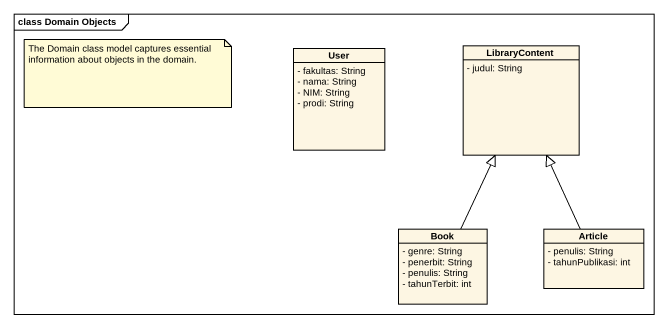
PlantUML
@startuml
mainframe class Domain Objects
hide circle
hide empty members
skinparam classAttributeIconSize 0
class User {
  - fakultas: String
  - nama: String
  - NIM: String
  - prodi: String
}
class LibraryContent {
  - judul: String
}
class Book {
  - genre: String
  - penerbit: String
  - penulis: String
  - tahunTerbit: int
}
class Article {
  - penulis: String
  - tahunPublikasi: int
}
Book -up-|> LibraryContent
Article -up-|> LibraryContent
note as N1
  The Domain class model captures essential information about objects in the domain.
end note
@enduml
